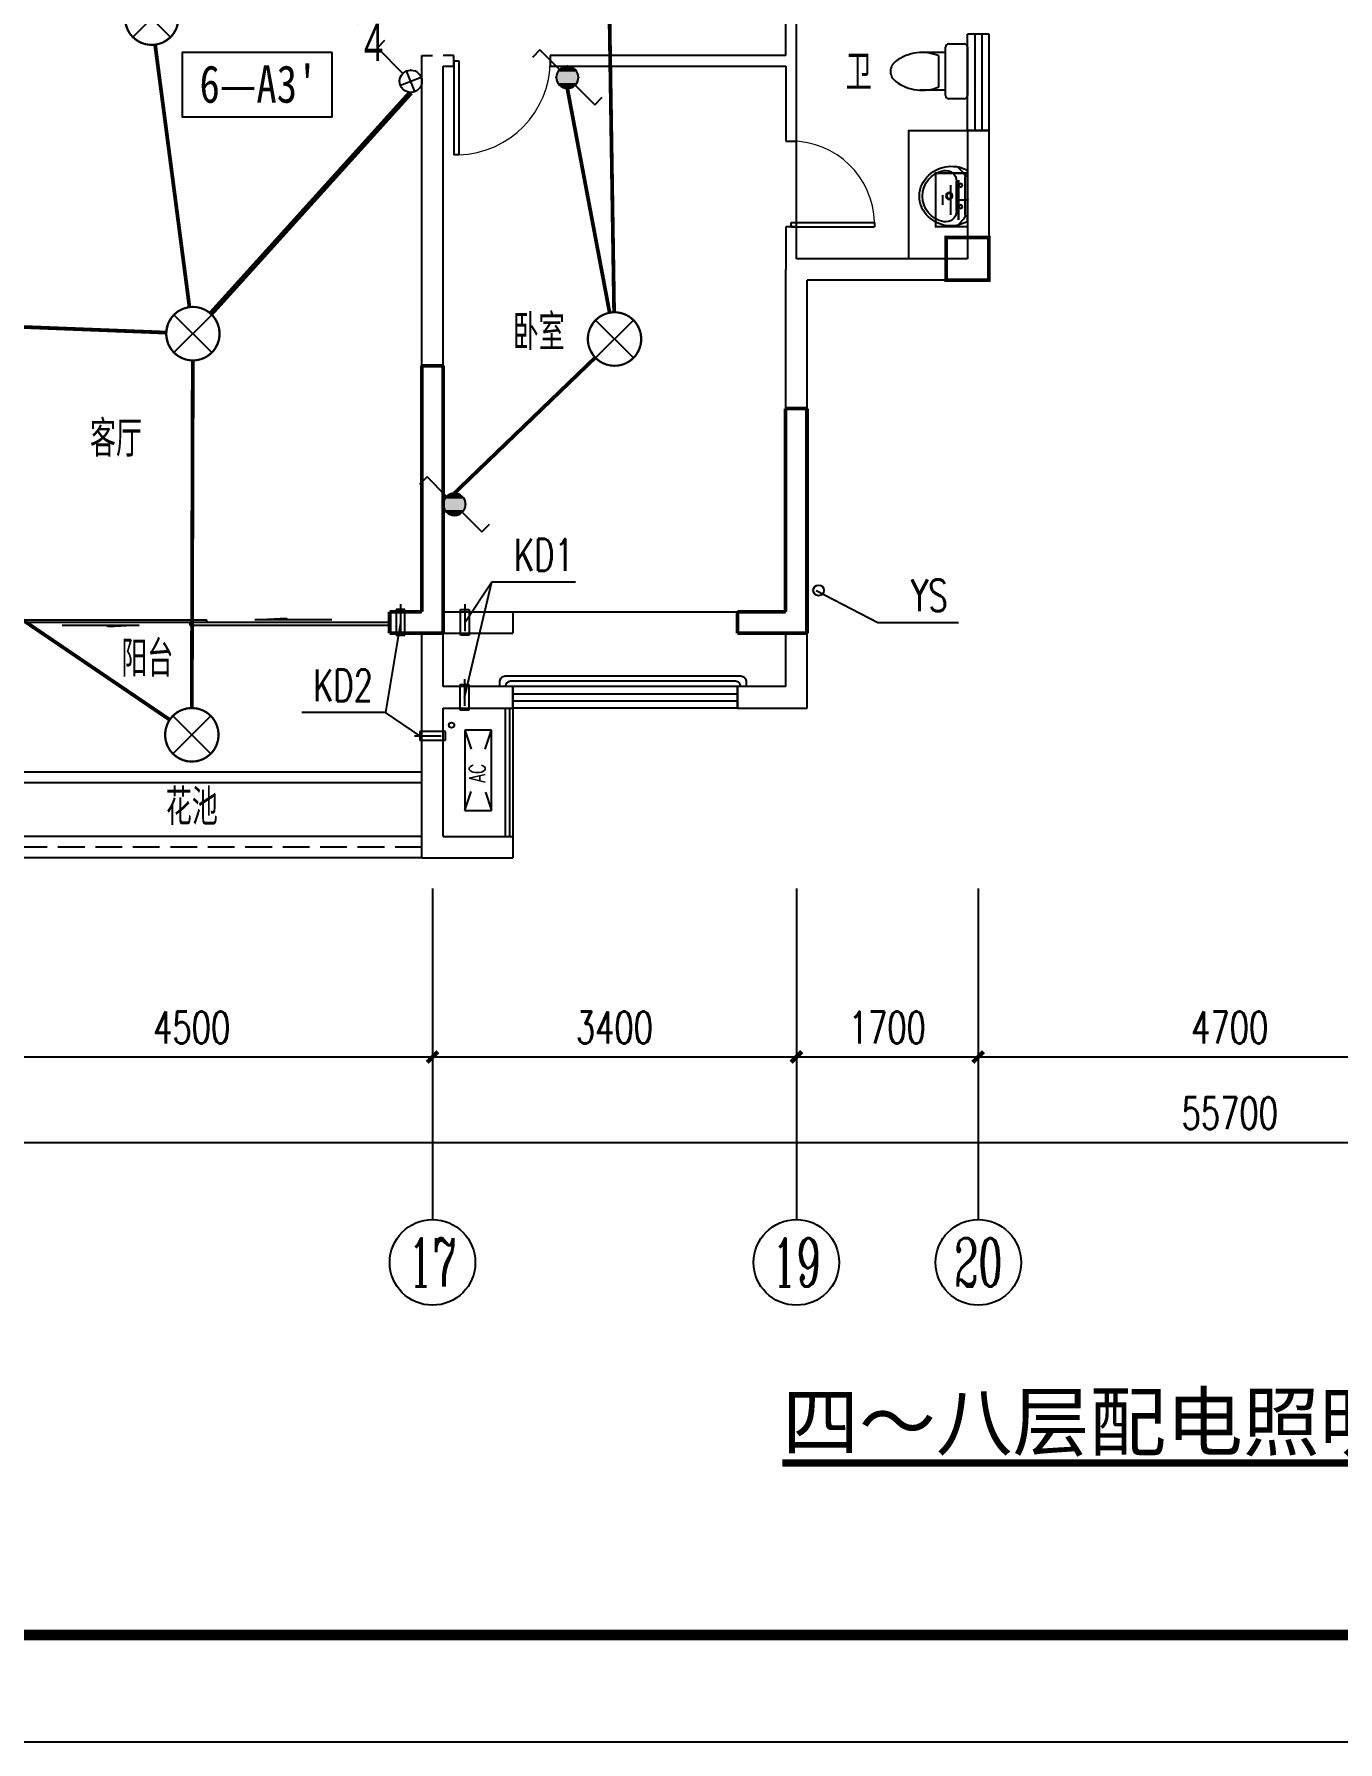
# Model space of a CAD drawing. Extents: x -993182 to -819982, y 169304 to 600104.
# Drawn here: x -965471 to -953289, y 298104 to 314068 of the extents above; entities that cross this region are included whole.
import ezdxf
from ezdxf.enums import TextEntityAlignment as Align

# ---------------------------------------------------------------- set-up
doc = ezdxf.new("R2010")
doc.units = 0
doc.header["$LTSCALE"] = 1000
doc.header["$MEASUREMENT"] = 0
doc.linetypes.add('DASH', pattern=[0.35, 0.25, -0.1])
for name, color, linetype in [('AXIS', 3, 'Continuous'), ('AXIS_TEXT', 7, 'Continuous'), ('DIM-照明', 3, 'Continuous'), ('DIM_LEAD', 3, 'Continuous'), ('DIM_SYMB', 3, 'Continuous'), ('EQUIP-照明', 3, 'Continuous'), ('EQUIP-箱柜', 3, 'Continuous'), ('kan', 146, 'Continuous'), ('KTIAO', 124, 'Continuous'), ('PUB_TEXT', 7, 'Continuous'), ('PUB_TITLE', 146, 'Continuous'), ('WALL', 4, 'Continuous'), ('WINDOW', 2, 'Continuous'), ('WIRE-照明', 1, 'Continuous'), ('冷凝水管', 6, 'Continuous'), ('家具', 187, 'Continuous'), ('文字2', 7, 'Continuous'), ('栏杆', 169, 'Continuous'), ('空调、空调洞', 66, 'Continuous'), ('面层', 215, 'Continuous')]:
    doc.layers.add(name, color=color, linetype=linetype)
doc.layers.add('RENDERING', color=125, linetype='Continuous', lineweight=13)
doc.styles.add('-宋体', font='', dxfattribs={"width": 0.8})
doc.styles.add('-黑体', font='simhei.ttf')
doc.styles.add('_ROMANC', font='romanc__.ttf', dxfattribs={"width": 0.700005})
doc.styles.add('_TCH_AXIS', font='COMPLEX', dxfattribs={"bigfont": 'GBCBIG'})
doc.styles.add('_TCH_DIM', font='SIMPLEX', dxfattribs={"bigfont": 'GBCBIG'})
doc.styles.add('_TCH_DIM_T3', font='SIMPLEX', dxfattribs={"width": 0.705882, "bigfont": 'GBCBIG'})
doc.styles.add('_TEL_DIM', font='ICED', dxfattribs={"width": 0.8, "height": 3.5, "bigfont": 'BZHZ'})
doc.styles.add('COMPLEX', font='COMPLEX')
doc.styles.add('DIM_FONT', font='simplex_.ttf', dxfattribs={"width": 0.7, "bigfont": 'GBCBIG'})
doc.styles.get("Standard").update_dxf_attribs({"font": 'gbenor.shx', "bigfont": 'gbcbig.shx'})
doc.styles.get('-宋体').set_extended_font_data('SimSun')
doc.dimstyles.new('_TCH_ARCH&&100', dxfattribs={"dimtxt": 297.5, "dimasz": 100, "dimexe": 250, "dimexo": 300, "dimgap": 126.25, "dimtad": 1, "dimdec": 0, "dimzin": 0, "dimdsep": 46, "dimtxsty": '_TCH_DIM_T3', "dimblk": 'ARCHTICK', "dimcen": 0.09, "dimclrt": 7, "dimazin": 2, "dimtfac": 1, "dimtdec": 0, "dimtix": 1, "dimtmove": 2, "dimatfit": 3, "dimfxl": 0, "dimtolj": 1, "dimtzin": 0, "dimarcsym": 0})

# ---------------------------------------------------------------- blocks, each defined once
blk = doc.blocks.new('90304092557924')
at = {"layer": 'KTIAO'}
for p, q in [((-375, 125), (-198, 66)), ((-375, 125), (-375, -125)), ((375, 125), (-375, 125)), ((375, 125), (198, 66)), ((375, -125), (375, 125)), ((-203, -68), (-375, -125)), ((-375, -125), (375, -125)), ((200, -67), (375, -125))]:
    blk.add_line(p, q, dxfattribs=at)
at = {"layer": 'KTIAO', "style": '_ROMANC', "width": 0.7}
blk.add_text('AC', height=148.6, dxfattribs=at).set_placement((-113, -66))
at = {"layer": 'KTIAO', "style": 'DIM_FONT', "oblique": 0, "width": 0.6, "flags": 9}
for tag in ['XSIZE', 'YSIZE']:
    blk.add_attdef(tag, (-375, -125), '', height=0.5, dxfattribs=at)
blk = doc.blocks.new('A$C6A1B0631')
at = {"layer": '家具'}
for p, q in [((0, 527), (0, 667)), ((30, 697), (470, 697)), ((500, 667), (500, 527)), ((470, 497), (30, 497)), ((80, 497), (80, 267)), ((420, 497), (420, 267)), ((390, 437), (110, 437))]:
    blk.add_line(p, q, dxfattribs=at)
for centre, radius, start, end in [((30, 667), 30, 90, 180), ((470, 667), 30, 0, 90), ((30, 527), 30, 180, 270), ((470, 527), 30, 270, 0), ((477, 284), 398, 157.4505, 216.6381), ((23, 284), 398, 323.3619, 22.5495), ((250, 108), 110, 213.4509, 326.5491)]:
    blk.add_arc(centre, radius, start, end, dxfattribs=at)
blk = doc.blocks.new('M_E6')
for p, q in [((-240, 0), (-270, -79)), ((240, 0), (-240, 0)), ((-237, 0), (239, 0)), ((240, 0), (270, -79)), ((-213, -36), (-271, -91)), ((-179, -23), (181, -23)), ((141, -105), (-141, -105)), ((-141, -105), (141, -105)), ((217, -37), (274, -95))]:
    blk.add_line(p, q)
for centre, radius in [((-99, -65), 16.3), ((2, -172), 31.6), ((2, -172), 23), ((101, -65), 16.3)]:
    blk.add_circle(centre, radius)
for centre, radius, start, end in [((28, -152), 307, 166.1751, 244.7296), ((-141, -205), 100, 90, 190.5602), ((-179, -73), 50, 90, 133.181), ((-28, -152), 307, 297.0639, 13.8249), ((141, -205), 100, 349.4398, 90), ((181, -73), 50, 44.5607, 90), ((0, -179), 243, 190.5602, 349.4398), ((0, -201), 250, 245.8071, 296.4628), ((28, -152), 307, 266.589, 266.5936)]:
    blk.add_arc(centre, radius, start, end)
at = {"width": 0.8, "flags": 9}
for tag in ['XSIZE', 'YSIZE']:
    blk.add_attdef(tag, (0, 0), '', height=0.5, dxfattribs=at)
blk = doc.blocks.new('TRHH')
at = {"color": 6}
for centre in [(-249202, -461390), (-233616, -461390), (-252617, -471151), (-230201, -471151), (-244307, -473179), (-238511, -473179)]:
    blk.add_circle(centre, 50, dxfattribs=at)
blk = doc.blocks.new('q4')
at = {"color": 3, "const_width": 35}
blk.add_lwpolyline([(-509310, -498295), (-509310, -497895), (-509710, -497895), (-509710, -498295)], close=True, dxfattribs=at)
for points in [[(-514610, -501395), (-514610, -499095)], [(-514610, -499095), (-514410, -499095)], [(-514410, -501595), (-514410, -499095)], [(-511210, -501395), (-511210, -499495)], [(-511210, -499495), (-511010, -499495)], [(-511010, -501595), (-511010, -499495)], [(-514910, -501395), (-514610, -501395)], [(-514910, -501595), (-514910, -501395)], [(-511660, -501395), (-511210, -501395)], [(-511660, -501595), (-511660, -501395)], [(-514910, -501595), (-514410, -501595)], [(-511660, -501595), (-511010, -501595)]]:
    blk.add_lwpolyline(points, dxfattribs=at)
blk = doc.blocks.new('A$C06D6341B')
at = {"layer": '空调、空调洞', "linetype": 'DASH'}
for p, q in [((40, 0), (40, 340)), ((80, 290), (0, 290)), ((0, 290), (0, 50)), ((80, 50), (80, 290)), ((0, 50), (80, 50))]:
    blk.add_line(p, q, dxfattribs=at)
blk = doc.blocks.new('kt')
at = {"layer": 'DIM_LEAD'}
for p, q in [((-424744, -799004), (-424488, -797925)), ((-424744, -799004), (-424488, -797925)), ((-424744, -799004), (-424488, -797925)), ((-424744, -799004), (-424488, -797925)), ((-424744, -799004), (-424488, -797925)), ((-424742, -798304), (-424488, -797925)), ((-424488, -797925), (-423707, -797925)), ((-425344, -798304), (-425483, -799145)), ((-425344, -798304), (-425483, -799145)), ((-425344, -798304), (-425483, -799145)), ((-425344, -798304), (-425483, -799145)), ((-425344, -798304), (-425483, -799145)), ((-425483, -799145), (-426264, -799145)), ((-425162, -799364), (-425483, -799145))]:
    blk.add_line(p, q, dxfattribs=at)
at = {"layer": '冷凝水管'}
blk.add_circle((-424866, -799264, -76424), 25, dxfattribs=at)
at = {"layer": '空调、空调洞'}
for p, rotation in [((-425304, -798134, -76424), 180), ((-425212, -799324, -76424), 270)]:
    blk.add_blockref('A$C06D6341B', p, dxfattribs=dict(at, rotation=rotation))
at = {"layer": '空调、空调洞', "xscale": -1, "rotation": 180}
for p in [(-424782, -798134, -76424), (-424784, -798834, -76424)]:
    blk.add_blockref('A$C06D6341B', p, dxfattribs=at)
at = {"layer": 'DIM_LEAD', "color": 7, "style": '_TCH_DIM', "width": 0.705882}
for s, p in [('KD1', (-424282, -797820)), ('KD2', (-426159, -799040))]:
    blk.add_text(s, height=297.5, dxfattribs=at).set_placement(p)
blk = doc.blocks.new('trh')
at = {"layer": 'DIM_LEAD'}
for p, q in [((-230225, -471153), (-229648, -471451)), ((-229648, -471451), (-228893, -471451))]:
    blk.add_line(p, q, dxfattribs=at)
at = {"layer": 'DIM_LEAD', "color": 7, "style": '_TCH_DIM', "width": 0.705882}
blk.add_text('YS', height=297.5, dxfattribs=at).set_placement((-229338, -471346))
blk = doc.blocks.new('$DorLib2D$00000131')
at = {"color": 0, "linetype": 'Continuous'}
for p, q in [((0.15, 0.125), (0.2319, 0.1973)), ((0.2319, 0.1973), (0.2319, 0.125)), ((-0.5, 0.125), (-0.5, 0)), ((0.0192, 0.125), (-0.5, 0.125)), ((0.0192, 0), (0.0192, 0.125)), ((0.35, 0.125), (0.15, 0.125)), ((-0.5, 0), (0.0192, 0)), ((-0.024, 0), (0.5, 0)), ((-0.024, -0.125), (-0.024, 0)), ((0.5, 0), (0.5, -0.125)), ((-0.35, -0.125), (-0.15, -0.125)), ((-0.2319, -0.1973), (-0.2319, -0.125)), ((-0.15, -0.125), (-0.2319, -0.1973)), ((0.5, -0.125), (-0.024, -0.125))]:
    blk.add_line(p, q, dxfattribs=at)
blk = doc.blocks.new('$DorLib2D$00000001')
for p, q in [((0.45, 0.975), (0.5, 0.975)), ((0.45, 0), (0.45, 0.975)), ((0.5, 0), (0.5, 0.975)), ((0.5, 0), (0.45, 0))]:
    blk.add_line(p, q)
at = {"lineweight": 13}
blk.add_arc((0.475, 0), 0.975, 91.4693, 180, dxfattribs=at)
blk = doc.blocks.new('$WINLIB2D$00000001')
at = {"color": 0}
for points in [[(-0.5, 0.5), (-0.5, -0.5)], [(-0.5, 0.5), (0.5, 0.5)], [(0.5, -0.5), (0.5, 0.5)], [(0.5, 0.1667), (-0.5, 0.1667)], [(0.5, -0.1667), (-0.5, -0.1667)], [(-0.5, -0.5), (0.5, -0.5)]]:
    blk.add_lwpolyline(points, dxfattribs=at)
blk = doc.blocks.new('_AXISO')
blk.add_circle((0, 0), 0.5)
at = {"layer": 'AXIS_TEXT', "style": 'COMPLEX', "width": 1.041667}
blk.add_attdef('A', text='', height=0.56, dxfattribs=at).set_placement((-0.25, -0.28), (0.25, -0.28), align=Align.FIT)
blk = doc.blocks.new('_ArchTick')
at = {"color": 0, "linetype": 'ByBlock', "const_width": 0.4}
blk.add_lwpolyline([(-0.5, -0.5), (0.5, 0.5)], dxfattribs=at)
blk = doc.blocks.new('*D886')
at = {"layer": 'AXIS', "color": 0, "lineweight": -2}
for p, q in [((-343309, -438237), (-343309, -440863)), ((-287609, -438237), (-287609, -440863)), ((-343309, -440613), (-287609, -440613))]:
    blk.add_line(p, q, dxfattribs=at)
at = {"layer": 'Defpoints', "color": 0}
for p in [(-343309, -437937), (-287609, -437937), (-287609, -440613)]:
    blk.add_point(p, dxfattribs=at)
at = {"layer": 'AXIS', "color": 0, "lineweight": -2, "xscale": 100, "yscale": 100, "zscale": 100, "rotation": 180}
blk.add_blockref('_ArchTick', (-343309, -440613), dxfattribs=at)
at = {"layer": 'AXIS', "color": 0, "lineweight": -2, "xscale": 100, "yscale": 100, "zscale": 100}
blk.add_blockref('_ArchTick', (-287609, -440613), dxfattribs=at)
at = {"layer": 'AXIS', "color": 7, "insert": (-315459, -440338), "char_height": 297.5, "attachment_point": 5, "style": '_TCH_DIM_T3'}
blk.add_mtext('\\A1;55700', dxfattribs=at)
blk = doc.blocks.new('*D893')
at = {"layer": 'AXIS', "color": 0, "lineweight": -2}
for p, q in [((-327409, -438237), (-327409, -440063)), ((-322909, -438237), (-322909, -440063)), ((-327409, -439813), (-322909, -439813))]:
    blk.add_line(p, q, dxfattribs=at)
at = {"layer": 'Defpoints', "color": 0}
for p in [(-327409, -437937), (-322909, -437937), (-322909, -439813)]:
    blk.add_point(p, dxfattribs=at)
at = {"layer": 'AXIS', "color": 0, "lineweight": -2, "xscale": 100, "yscale": 100, "zscale": 100, "rotation": 180}
blk.add_blockref('_ArchTick', (-327409, -439813), dxfattribs=at)
at = {"layer": 'AXIS', "color": 0, "lineweight": -2, "xscale": 100, "yscale": 100, "zscale": 100}
blk.add_blockref('_ArchTick', (-322909, -439813), dxfattribs=at)
at = {"layer": 'AXIS', "color": 7, "insert": (-325159, -439538), "char_height": 297.5, "attachment_point": 5, "style": '_TCH_DIM_T3'}
blk.add_mtext('\\A1;4500', dxfattribs=at)
blk = doc.blocks.new('*D894')
at = {"layer": 'AXIS', "color": 0, "lineweight": -2}
for p, q in [((-322909, -438237), (-322909, -440063)), ((-319509, -438237), (-319509, -440063)), ((-322909, -439813), (-319509, -439813))]:
    blk.add_line(p, q, dxfattribs=at)
at = {"layer": 'Defpoints', "color": 0}
for p in [(-322909, -437937), (-319509, -437937), (-319509, -439813)]:
    blk.add_point(p, dxfattribs=at)
at = {"layer": 'AXIS', "color": 0, "lineweight": -2, "xscale": 100, "yscale": 100, "zscale": 100, "rotation": 180}
blk.add_blockref('_ArchTick', (-322909, -439813), dxfattribs=at)
at = {"layer": 'AXIS', "color": 0, "lineweight": -2, "xscale": 100, "yscale": 100, "zscale": 100}
blk.add_blockref('_ArchTick', (-319509, -439813), dxfattribs=at)
at = {"layer": 'AXIS', "color": 7, "insert": (-321209, -439538), "char_height": 297.5, "attachment_point": 5, "style": '_TCH_DIM_T3'}
blk.add_mtext('\\A1;3400', dxfattribs=at)
blk = doc.blocks.new('*D895')
at = {"layer": 'AXIS', "color": 0, "lineweight": -2}
for p, q in [((-319509, -438237), (-319509, -440063)), ((-317809, -438237), (-317809, -440063)), ((-319509, -439813), (-317809, -439813))]:
    blk.add_line(p, q, dxfattribs=at)
at = {"layer": 'Defpoints', "color": 0}
for p in [(-319509, -437937), (-317809, -437937), (-317809, -439813)]:
    blk.add_point(p, dxfattribs=at)
at = {"layer": 'AXIS', "color": 0, "lineweight": -2, "xscale": 100, "yscale": 100, "zscale": 100, "rotation": 180}
blk.add_blockref('_ArchTick', (-319509, -439813), dxfattribs=at)
at = {"layer": 'AXIS', "color": 0, "lineweight": -2, "xscale": 100, "yscale": 100, "zscale": 100}
blk.add_blockref('_ArchTick', (-317809, -439813), dxfattribs=at)
at = {"layer": 'AXIS', "color": 7, "insert": (-318659, -439538), "char_height": 297.5, "attachment_point": 5, "style": '_TCH_DIM_T3'}
blk.add_mtext('\\A1;1700', dxfattribs=at)
blk = doc.blocks.new('*D896')
at = {"layer": 'AXIS', "color": 0, "lineweight": -2}
for p, q in [((-317809, -438237), (-317809, -440063)), ((-313109, -438237), (-313109, -440063)), ((-317809, -439813), (-313109, -439813))]:
    blk.add_line(p, q, dxfattribs=at)
at = {"layer": 'Defpoints', "color": 0}
for p in [(-317809, -437937), (-313109, -437937), (-313109, -439813)]:
    blk.add_point(p, dxfattribs=at)
at = {"layer": 'AXIS', "color": 0, "lineweight": -2, "xscale": 100, "yscale": 100, "zscale": 100, "rotation": 180}
blk.add_blockref('_ArchTick', (-317809, -439813), dxfattribs=at)
at = {"layer": 'AXIS', "color": 0, "lineweight": -2, "xscale": 100, "yscale": 100, "zscale": 100}
blk.add_blockref('_ArchTick', (-313109, -439813), dxfattribs=at)
at = {"layer": 'AXIS', "color": 7, "insert": (-315459, -439538), "char_height": 297.5, "attachment_point": 5, "style": '_TCH_DIM_T3'}
blk.add_mtext('\\A1;4700', dxfattribs=at)
blk = doc.blocks.new('$equip$00002539')
for p, q in [((-0.354, 0.354), (0.354, -0.354)), ((0.354, 0.354), (-0.354, -0.354))]:
    blk.add_line(p, q)
at = {"const_width": 0.04}
blk.add_lwpolyline([(-0.5, 0, 1), (0.5, 0, 1), (-0.5, 0, 0.911406)], format="xyb", dxfattribs=at)
blk.add_circle((0, 0), 0.5)
for p in [(0, 0.5), (-0.5, 0), (0.5, 0), (0, -0.5)]:
    blk.add_point(p)
at = {"color": 7, "style": '_TEL_DIM', "flags": 1}
blk.add_attdef('A', text='', height=0.00002, dxfattribs=at).set_placement((0, 0), align=Align.MIDDLE_CENTER)
blk = doc.blocks.new('$equip$00001208')
for p, q in [((0.147, 0.356), (0.512, 0.72)), ((0.512, 0.72), (0.653, 0.579)), ((-0.147, 0.061), (-0.512, -0.304)), ((-0.512, -0.304), (-0.653, -0.162))]:
    blk.add_line(p, q)
blk.add_circle((0, 0.208), 0.208)
for points in [[(-0.104, 0.389), (0.104, 0.389), (-0.18, 0.312), (0.18, 0.312)], [(0, 0.417), (0, 0.417), (-0.104, 0.389), (0.104, 0.389)], [(-0.18, 0.312), (0.18, 0.312), (-0.208, 0.208), (0.208, 0.208)], [(-0.18, 0.104), (0.18, 0.104), (-0.208, 0.208), (0.208, 0.208)], [(-0.104, 0.028), (0.104, 0.028), (-0.18, 0.104), (0.18, 0.104)], [(0, 0), (0, 0), (-0.104, 0.028), (0.104, 0.028)]]:
    blk.add_solid(points)
at = {"layer": 'EQUIP-照明'}
for p in [(0, 0.417), (-0.208, 0.208), (0, 0), (0.208, 0.208)]:
    blk.add_point(p, dxfattribs=at)
at = {"layer": 'EQUIP-照明', "flags": 9}
blk.add_attdef('A', (0, 0), '', height=0.00002, dxfattribs=at)
blk = doc.blocks.new('$equip$00003196')
at = {"const_width": 0.04}
blk.add_lwpolyline([(-0.5, 0), (0.5, 0), (0.5, -0.6), (-0.5, -0.6)], close=True, dxfattribs=at)
for points in [[(0, 0), (0, -0.173)], [(-0.375, -0.173), (0.375, -0.173)], [(-0.281, -0.32), (0.281, -0.32)], [(-0.094, -0.468), (0.094, -0.468)]]:
    blk.add_lwpolyline(points, dxfattribs=at)
blk.add_point((0, 0))
at = {"flags": 9}
blk.add_attdef('A', (0, 0), '', height=0.00002, rotation=180, dxfattribs=at)
blk = doc.blocks.new('$TELECSYS$00000095')
blk.add_line((0.4, 0.4), (-0.4, -0.4))
at = {"width": 0.8}
blk.add_attdef('N', text='', height=1, dxfattribs=at).set_placement((-0.017, 1.056), align=Align.MIDDLE)
blk = doc.blocks.new('$TelecSys$00000152')
blk.add_blockref('$TELECSYS$00000095', (0, 0))
at = {"style": '_TEL_DIM', "width": 0.7}
blk.add_attdef('N', text='', height=0.875, dxfattribs=at).set_placement((-0.015, 0.924), align=Align.MIDDLE)
blk = doc.blocks.new('$equip$00003183')
for p, q in [((0.147, 0.356), (0.625, 0.833)), ((0.625, 0.833), (0.766, 0.692)), ((-0.076, 0.402), (0.076, 0.014)), ((-0.194, 0.132), (0.194, 0.285))]:
    blk.add_line(p, q)
blk.add_circle((0, 0.208), 0.208)
for p in [(0, 0.417), (-0.208, 0.208), (0, 0), (0.208, 0.208)]:
    blk.add_point(p)
at = {"flags": 9}
blk.add_attdef('A', (0, 0), '', height=0.00002, dxfattribs=at)
blk = doc.blocks.new('5#、7#楼参照')
at = {"layer": 'AXIS'}
for p, q in [((-322908.8, -439891.3), (-322908.8, -441333.5)), ((-319508.8, -439891.3), (-319508.8, -441333.5)), ((-317808.8, -439891.3), (-317808.8, -441333.5))]:
    blk.add_line(p, q, dxfattribs=at)
at = {"layer": 'kan'}
blk.add_line((-322158.8, -436550.9), (-322158.8, -437750.9), dxfattribs=at)
at = {"layer": 'kan', "color": 124, "elevation": 0}
for points in [[(-323008.8, -437150.9), (-327308.8, -437150.9), (-327308.8, -437150.9)], [(-323008.8, -437250.9), (-327308.8, -437250.9)]]:
    blk.add_lwpolyline(points, dxfattribs=at)
at = {"layer": 'kan'}
for points in [[(-323008.8, -437750.9), (-327308.8, -437750.9)], [(-323008.8, -437950.9), (-327308.8, -437950.9)]]:
    blk.add_lwpolyline(points, dxfattribs=at)
at = {"layer": 'kan', "linetype": 'DASH'}
blk.add_lwpolyline([(-323008.8, -437850.9), (-327308.8, -437850.9)], dxfattribs=at)
at = {"layer": 'PUB_TITLE'}
blk.add_lwpolyline([(-354342.7, -446215.5), (-270242.7, -446215.5), (-270242.7, -386815.5), (-354342.7, -386815.5)], close=True, dxfattribs=at)
at = {"layer": 'PUB_TITLE', "const_width": 100}
blk.add_lwpolyline([(-351842.7, -445215.5), (-271242.7, -445215.5), (-271242.7, -387815.5), (-351842.7, -387815.5)], close=True, dxfattribs=at)
at = {"layer": 'WALL'}
for p, q in [((-319608.8, -430450.9), (-319608.8, -429350.9)), ((-319508.8, -430550.9), (-319508.8, -429350.9)), ((-323008.8, -430550.9), (-323008.8, -430450.9)), ((-323008.8, -430450.9), (-322908.8, -430450.9)), ((-323008.8, -435650.9), (-323008.8, -430550.9)), ((-322908.9, -430450.9), (-322908.8, -430450.9)), ((-322708.8, -430450.9), (-322808.8, -430450.9)), ((-322808.8, -435650.9), (-322808.8, -430550.9)), ((-322808.8, -430550.9), (-322708.8, -430550.9)), ((-322708.8, -430550.9), (-322708.8, -430450.9)), ((-319608.8, -430450.9), (-321808.8, -430450.9)), ((-321808.8, -430450.9), (-321808.8, -430550.9)), ((-321808.8, -430550.9), (-319608.8, -430550.9)), ((-319608.8, -430550.9), (-319608.8, -431250.9)), ((-319508.8, -431250.9), (-319508.8, -430550.9)), ((-317708.8, -431150.9), (-317908.8, -431150.9)), ((-317908.8, -431150.9), (-317908.8, -432350.9)), ((-317708.8, -432550.9), (-317708.8, -431150.9)), ((-319608.8, -431250.9), (-319508.8, -431250.9)), ((-319508.8, -432050.9), (-319608.8, -432050.9)), ((-319608.8, -432050.9), (-319608.8, -432450.9)), ((-319508.8, -432350.9), (-319508.8, -432050.9)), ((-319608.8, -435650.9), (-319608.8, -432450.9)), ((-317908.8, -432350.9), (-319508.8, -432350.9)), ((-317708.8, -432550.9), (-319408.8, -432550.9)), ((-319408.8, -435750.9), (-319408.8, -432550.9)), ((-323008.8, -435650.9), (-323308.8, -435650.9)), ((-323308.8, -435650.9), (-323308.8, -435850.9)), ((-322808.8, -435650.9), (-322158.8, -435650.9)), ((-322158.8, -435650.9), (-322158.8, -435850.9)), ((-319608.8, -435650.9), (-320058.8, -435650.9)), ((-320058.8, -435850.9), (-320058.8, -435650.9)), ((-319408.8, -436550.9), (-319408.8, -435750.9)), ((-323308.8, -435850.9), (-323008.8, -435850.9)), ((-323008.8, -436450.9), (-323008.8, -435850.9)), ((-322808.8, -436350.9), (-322808.8, -435850.9)), ((-322808.8, -435850.9), (-322158.8, -435850.9)), ((-319608.8, -435850.9), (-320058.8, -435850.9)), ((-319608.8, -436350.9), (-319608.8, -435850.9)), ((-323008.8, -437950.9), (-323008.8, -436450.9)), ((-322158.8, -436350.9), (-322808.8, -436350.9)), ((-322158.8, -436550.9), (-322158.8, -436350.9)), ((-319608.8, -436350.9), (-320058.8, -436350.9)), ((-320058.8, -436350.9), (-320058.8, -436550.9)), ((-322808.8, -436550.9), (-322158.8, -436550.9)), ((-322808.8, -437750.9), (-322808.8, -436550.9)), ((-320058.8, -436550.9), (-319408.8, -436550.9)), ((-322808.8, -437750.9), (-322158.8, -437750.9)), ((-322158.8, -437750.9), (-322158.8, -437950.9)), ((-323008.8, -437950.9), (-322158.8, -437950.9))]:
    blk.add_line(p, q, dxfattribs=at)
at = {"layer": 'WINDOW'}
for p, q in [((-319508.8, -432050.9, 0), (-319508.8, -431250.9, 0)), ((-322158.8, -435650.9), (-320058.8, -435650.9))]:
    blk.add_line(p, q, dxfattribs=at)
at = {"layer": '家具'}
blk.add_lwpolyline([(-317908.8, -432350.9), (-318458.8, -432350.9), (-318458.8, -431450.9), (-318458.8, -431150.9), (-317908.8, -431150.9)], dxfattribs=at)
at = {"layer": '栏杆'}
for p, q in [((-322228.8, -436550.9), (-322228.8, -437750.9)), ((-322188.8, -436550.9), (-322188.8, -437750.9))]:
    blk.add_line(p, q, dxfattribs=at)
for points in [[(-322278.8, -436350.9), (-322278.8, -436300.9, -0.4142136), (-322228.8, -436250.9), (-320028.8, -436250.9, -0.4142136), (-319978.8, -436300.9), (-319978.8, -436350.9)], [(-320028.8, -436350.9), (-320028.8, -436350.9, 0.4142136), (-320078.8, -436300.9), (-322178.8, -436300.9, 0.4142136), (-322228.8, -436350.9), (-322228.8, -436350.9)]]:
    blk.add_lwpolyline(points, format="xyb", dxfattribs=at)
at = {"color": 6}
blk.add_blockref('TRHH', (-89100, 35700), dxfattribs=at)
at = {"layer": 'AXIS'}
ref = blk.add_blockref('_AXISO', (-322908.8, -441733.5), dxfattribs=dict(at, xscale=800, yscale=800, zscale=800))
ref.add_attrib('A', '17', dxfattribs={"layer": 'AXIS_TEXT', "height": 452.55, "style": '_TCH_AXIS', "width": 0.724138}).set_placement((-323135.1, -441959.8), (-322682.5, -441959.8), align=Align.FIT)
ref = blk.add_blockref('_AXISO', (-319508.8, -441733.5), dxfattribs=dict(at, xscale=800, yscale=800, zscale=800))
ref.add_attrib('A', '19', dxfattribs={"layer": 'AXIS_TEXT', "height": 452.55, "style": '_TCH_AXIS', "width": 0.724138}).set_placement((-319735.1, -441959.8), (-319282.5, -441959.8), align=Align.FIT)
ref = blk.add_blockref('_AXISO', (-317808.8, -441733.5), dxfattribs=dict(at, xscale=800, yscale=800, zscale=800))
ref.add_attrib('A', '20', dxfattribs={"layer": 'AXIS_TEXT', "height": 452.55, "style": '_TCH_AXIS', "width": 0.617647}).set_placement((-318035.1, -441959.8), (-317582.5, -441959.8), align=Align.FIT)
at = {"layer": 'RENDERING', "rotation": 90}
blk.add_blockref('90304092557924', (-322482.7, -437133.9), dxfattribs=at)
at = {"layer": 'WINDOW'}
for name, p, xscale, yscale, zscale, rotation in [('$WINLIB2D$00000001', (-317808.8, -430700.9), -900, -200, -900, 270), ('$DorLib2D$00000001', (-322258.8, -430500.9), 900, 900, 900, 180), ('$DorLib2D$00000001', (-319558.8, -431650.9), -800, -800, -800, 90), ('$DorLib2D$00000131', (-325108.8, -435750.9), 3600, 200, 3600, 180), ('$WINLIB2D$00000001', (-321108.8, -436450.9), 2100, 200, 2100, 180.0000000000157)]:
    blk.add_blockref(name, p, dxfattribs=dict(at, xscale=xscale, yscale=yscale, zscale=zscale, rotation=rotation))
at = {"layer": '家具', "xscale": 1.03000020980835, "yscale": 1.03000020980835, "zscale": 1.03000020980835, "rotation": 270}
blk.add_blockref('A$C6A1B0631', (-318626.9, -430341.4), dxfattribs=at)
at = {"layer": '家具', "xscale": -1, "rotation": 270}
blk.add_blockref('M_E6', (-317908.8, -431765), dxfattribs=at)
at = {"layer": '面层'}
for name, p in [('kt', (102134.9, 362553.2)), ('trh', (-89100, 35700)), ('q4', (191600.7, 65744.1))]:
    blk.add_blockref(name, p, dxfattribs=at)
at = {"layer": 'AXIS'}
for p1, p2, distance, picture, middle in [((-343308.8, -437936.5), (-287608.8, -437936.5), -2677, '*D886', (-315458.8, -440338.5)), ((-327408.8, -437936.5), (-322908.8, -437936.5), -1877, '*D893', (-325158.8, -439538.5)), ((-322908.8, -437936.5), (-319508.8, -437936.5), -1877, '*D894', (-321208.8, -439538.5)), ((-319508.8, -437936.5), (-317808.8, -437936.5), -1877, '*D895', (-318658.8, -439538.5)), ((-317808.8, -437936.5), (-313108.8, -437936.5), -1877, '*D896', (-315458.8, -439538.5))]:
    dim = blk.add_aligned_dim(p1=p1, p2=p2, distance=distance, dimstyle='_TCH_ARCH&&100', dxfattribs=at)
    dim.commit()
    dim.dimension.update_dxf_attribs({"geometry": picture, "text_midpoint": middle})

msp = doc.modelspace()

# ---------------------------------------------------------------- linework, layer by layer
at = {"layer": 'DIM_SYMB', "const_width": 70}
msp.add_lwpolyline([(-958480, 300710), (-950167, 300710)], dxfattribs=at)
at = {"layer": 'WIRE-照明', "linetype": 'Continuous', "const_width": 35}
for points in [[(-960052, 311468), (-960094, 314168)], [(-964020, 311516), (-964341, 313970)], [(-960094, 311464), (-960489, 313560)], [(-964238, 311278), (-967548, 311408)], [(-963989, 311018), (-963998, 307768)], [(-960228, 311045), (-961544, 309777)], [(-964205, 307659), (-965844, 308772)]]:
    msp.add_lwpolyline(points, dxfattribs=at)
at = {"layer": 'WIRE-照明', "linetype": 'Continuous', "const_width": 50, "elevation": 0}
msp.add_lwpolyline([(-963820, 311454), (-961952, 313523)], dxfattribs=at)
at = {"layer": '文字2', "color": 5}
msp.add_lwpolyline([(-962688, 313896), (-964088, 313896), (-964088, 313296), (-962688, 313296)], close=True, dxfattribs=at)

# ---------------------------------------------------------------- block references
at = {"layer": 'DIM-照明'}
ref = msp.add_blockref('$TelecSys$00000152', (-962319, 314314), dxfattribs=dict(at, xscale=350, yscale=350, zscale=350, rotation=182.6785450973444))
ref.add_attrib('N', '4', dxfattribs={"layer": '0', "color": 7, "height": 350, "style": '_TEL_DIM', "width": 0.7}).set_placement((-962298, 313992), align=Align.MIDDLE)
at = {"layer": 'EQUIP-照明', "xscale": -500, "yscale": 500, "zscale": 500}
for p in [(-964373, 314218), (-963988, 311268), (-960048, 311218), (-963998, 307518)]:
    msp.add_blockref('$equip$00002539', p, dxfattribs=at)
at = {"layer": 'EQUIP-照明', "yscale": 500, "zscale": 500}
for name, p, xscale, rotation in [('$equip$00003183', (-961848, 313628, 0), 500, 90), ('$equip$00001208', (-960489, 313768), -500, 180), ('$equip$00001208', (-961544, 309777), -500, 180)]:
    msp.add_blockref(name, p, dxfattribs=dict(at, xscale=xscale, rotation=rotation))
at = {"layer": 'EQUIP-箱柜', "xscale": -500, "yscale": 500, "zscale": 500, "rotation": 270}
msp.add_blockref('$equip$00003196', (-956748, 312518), dxfattribs=at)
at = {"layer": '面层'}
msp.add_blockref('5#、7#楼参照', (-638840, 744319), dxfattribs=at)

# ---------------------------------------------------------------- texts
at = {"layer": 'DIM_SYMB', "color": 7, "style": '-黑体'}
msp.add_text('四～八层配电照明平面图', height=525.74, dxfattribs=at).set_placement((-958480, 300833, 153000))
at = {"layer": 'PUB_TEXT'}
for s, height, p in [('卫', 338, (-957887, 313542)), ('卧室', 337.6, (-961000, 311112, 0)), ('客厅', 337.6, (-964950, 310117, 0)), ('阳台', 337.6, (-964657, 308060, 0)), ('花池', 337.6, (-964241, 306673, 0))]:
    msp.add_text(s, height=height, dxfattribs=at).set_placement(p)
at = {"layer": '文字2', "color": 63, "style": '-宋体', "width": 0.8}
msp.add_text("6—A3'", height=350, dxfattribs=at).set_placement((-963375, 313602), align=Align.MIDDLE_CENTER)

doc.saveas('drawing.dxf')
